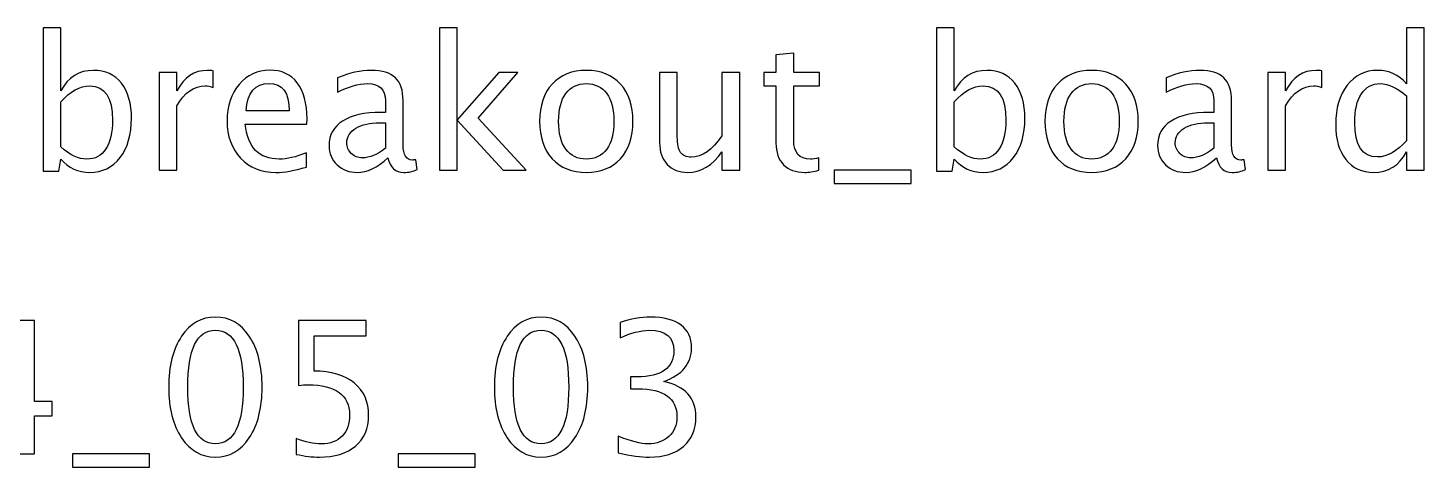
# Model space of a CAD drawing. Header units: centimetres. Extents: x -67 to 67, y -62 to 59.
# Drawn here: x 13.88 to 29.9, y 6.47 to 11.51 of the extents above; entities that cross this region are included whole.
import ezdxf

# ---------------------------------------------------------------- set-up
doc = ezdxf.new("R2010")
doc.units = ezdxf.units.CM
doc.header["$MEASUREMENT"] = 0
doc.layers.add('Layer 1', color=7, linetype='Continuous')

msp = doc.modelspace()

# ---------------------------------------------------------------- linework, layer by layer
at = {"layer": 'Layer 1'}
for points, knots in [([(14.0563, 9.8629), (14.0563, 9.8629), (14.0563, 11.50755), (14.0563, 11.50755), (14.0563, 11.50755), (14.0563, 11.50755), (14.2595, 11.50755), (14.2595, 11.50755), (14.2595, 11.50755), (14.2595, 11.50755), (14.2595, 10.78542), (14.2595, 10.78542), (14.2595, 10.78542), (14.34276, 10.9424), (14.46799, 11.02072), (14.63486, 11.02072), (14.63486, 11.02072), (14.76997, 11.02072), (14.87616, 10.97168), (14.95377, 10.87326), (14.95377, 10.87326), (15.03138, 10.77483), (15.07019, 10.64042), (15.07019, 10.47003), (15.07019, 10.47003), (15.07019, 10.28447), (15.02609, 10.13454), (14.93825, 10.02094), (14.93825, 10.02094), (14.8504, 9.907), (14.73469, 9.8502), (14.59147, 9.8502), (14.59147, 9.8502), (14.45847, 9.8502), (14.3477, 9.901), (14.2595, 10.00295), (14.2595, 10.00295), (14.2595, 10.00295), (14.23481, 9.8629), (14.23481, 9.8629), (14.23481, 9.8629), (14.23481, 9.8629), (14.0563, 9.8629), (14.0563, 9.8629)], [0, 0, 0, 0, 0.08333333, 0.08333333, 0.08333333, 0.08333333, 0.16666667, 0.16666667, 0.16666667, 0.16666667, 0.25, 0.25, 0.25, 0.25, 0.33333333, 0.33333333, 0.33333333, 0.33333333, 0.41666667, 0.41666667, 0.41666667, 0.41666667, 0.5, 0.5, 0.5, 0.5, 0.58333333, 0.58333333, 0.58333333, 0.58333333, 0.66666667, 0.66666667, 0.66666667, 0.66666667, 0.75, 0.75, 0.75, 0.75, 0.83333333, 0.83333333, 0.83333333, 0.83333333, 1, 1, 1, 1]), ([(18.60255, 9.8756), (18.60255, 9.8756), (18.60255, 11.50755), (18.60255, 11.50755), (18.60255, 11.50755), (18.60255, 11.50755), (18.80575, 11.50755), (18.80575, 11.50755), (18.80575, 11.50755), (18.80575, 11.50755), (18.80575, 10.4531), (18.80575, 10.4531), (18.80575, 10.4531), (18.80575, 10.4531), (19.282, 10.99744), (19.282, 10.99744), (19.282, 10.99744), (19.282, 10.99744), (19.50143, 10.99744), (19.50143, 10.99744), (19.50143, 10.99744), (19.50143, 10.99744), (19.04635, 10.47391), (19.04635, 10.47391), (19.04635, 10.47391), (19.04635, 10.47391), (19.59668, 9.8756), (19.59668, 9.8756), (19.59668, 9.8756), (19.59668, 9.8756), (19.33492, 9.8756), (19.33492, 9.8756), (19.33492, 9.8756), (19.33492, 9.8756), (18.80575, 10.45098), (18.80575, 10.45098), (18.80575, 10.45098), (18.80575, 10.45098), (18.80575, 9.8756), (18.80575, 9.8756), (18.80575, 9.8756), (18.80575, 9.8756), (18.60255, 9.8756), (18.60255, 9.8756)], [0, 0, 0, 0, 0.08333333, 0.08333333, 0.08333333, 0.08333333, 0.16666667, 0.16666667, 0.16666667, 0.16666667, 0.25, 0.25, 0.25, 0.25, 0.33333333, 0.33333333, 0.33333333, 0.33333333, 0.41666667, 0.41666667, 0.41666667, 0.41666667, 0.5, 0.5, 0.5, 0.5, 0.58333333, 0.58333333, 0.58333333, 0.58333333, 0.66666667, 0.66666667, 0.66666667, 0.66666667, 0.75, 0.75, 0.75, 0.75, 0.83333333, 0.83333333, 0.83333333, 0.83333333, 1, 1, 1, 1]), ([(24.3038, 9.8629), (24.3038, 9.8629), (24.3038, 11.50755), (24.3038, 11.50755), (24.3038, 11.50755), (24.3038, 11.50755), (24.507, 11.50755), (24.507, 11.50755), (24.507, 11.50755), (24.507, 11.50755), (24.507, 10.78542), (24.507, 10.78542), (24.507, 10.78542), (24.59026, 10.9424), (24.71549, 11.02072), (24.88236, 11.02072), (24.88236, 11.02072), (25.01747, 11.02072), (25.12366, 10.97168), (25.20127, 10.87326), (25.20127, 10.87326), (25.27888, 10.77483), (25.31769, 10.64042), (25.31769, 10.47003), (25.31769, 10.47003), (25.31769, 10.28447), (25.27359, 10.13454), (25.18575, 10.02094), (25.18575, 10.02094), (25.0979, 9.907), (24.98219, 9.8502), (24.83897, 9.8502), (24.83897, 9.8502), (24.70597, 9.8502), (24.5952, 9.901), (24.507, 10.00295), (24.507, 10.00295), (24.507, 10.00295), (24.48231, 9.8629), (24.48231, 9.8629), (24.48231, 9.8629), (24.48231, 9.8629), (24.3038, 9.8629), (24.3038, 9.8629)], [0, 0, 0, 0, 0.08333333, 0.08333333, 0.08333333, 0.08333333, 0.16666667, 0.16666667, 0.16666667, 0.16666667, 0.25, 0.25, 0.25, 0.25, 0.33333333, 0.33333333, 0.33333333, 0.33333333, 0.41666667, 0.41666667, 0.41666667, 0.41666667, 0.5, 0.5, 0.5, 0.5, 0.58333333, 0.58333333, 0.58333333, 0.58333333, 0.66666667, 0.66666667, 0.66666667, 0.66666667, 0.75, 0.75, 0.75, 0.75, 0.83333333, 0.83333333, 0.83333333, 0.83333333, 1, 1, 1, 1]), ([(29.69283, 9.8756), (29.69283, 9.8756), (29.69283, 10.08621), (29.69283, 10.08621), (29.69283, 10.08621), (29.60993, 9.92887), (29.48505, 9.8502), (29.31818, 9.8502), (29.31818, 9.8502), (29.18272, 9.8502), (29.07618, 9.89924), (28.99857, 9.99766), (28.99857, 9.99766), (28.92096, 10.09609), (28.88215, 10.2305), (28.88215, 10.40089), (28.88215, 10.40089), (28.88215, 10.58715), (28.92625, 10.73708), (29.01409, 10.85068), (29.01409, 10.85068), (29.10228, 10.96392), (29.218, 11.02072), (29.36158, 11.02072), (29.36158, 11.02072), (29.49457, 11.02072), (29.60535, 10.96992), (29.69283, 10.86797), (29.69283, 10.86797), (29.69283, 10.86797), (29.69283, 11.50755), (29.69283, 11.50755), (29.69283, 11.50755), (29.69283, 11.50755), (29.89604, 11.50755), (29.89604, 11.50755), (29.89604, 11.50755), (29.89604, 11.50755), (29.89604, 9.8756), (29.89604, 9.8756), (29.89604, 9.8756), (29.89604, 9.8756), (29.69283, 9.8756), (29.69283, 9.8756)], [0, 0, 0, 0, 0.08333333, 0.08333333, 0.08333333, 0.08333333, 0.16666667, 0.16666667, 0.16666667, 0.16666667, 0.25, 0.25, 0.25, 0.25, 0.33333333, 0.33333333, 0.33333333, 0.33333333, 0.41666667, 0.41666667, 0.41666667, 0.41666667, 0.5, 0.5, 0.5, 0.5, 0.58333333, 0.58333333, 0.58333333, 0.58333333, 0.66666667, 0.66666667, 0.66666667, 0.66666667, 0.75, 0.75, 0.75, 0.75, 0.83333333, 0.83333333, 0.83333333, 0.83333333, 1, 1, 1, 1]), ([(22.95548, 9.87595), (22.89269, 9.85867), (22.83801, 9.8502), (22.79179, 9.8502), (22.79179, 9.8502), (22.68808, 9.8502), (22.60729, 9.87983), (22.54943, 9.9391), (22.54943, 9.9391), (22.49122, 9.99837), (22.4623, 10.08056), (22.4623, 10.18604), (22.4623, 10.18604), (22.4623, 10.18604), (22.4623, 10.84503), (22.4623, 10.84503), (22.4623, 10.84503), (22.4623, 10.84503), (22.32189, 10.84503), (22.32189, 10.84503), (22.32189, 10.84503), (22.32189, 10.84503), (22.32189, 10.99744), (22.32189, 10.99744), (22.32189, 10.99744), (22.32189, 10.99744), (22.4623, 10.99744), (22.4623, 10.99744), (22.4623, 10.99744), (22.4623, 10.99744), (22.4623, 11.20028), (22.4623, 11.20028), (22.4623, 11.20028), (22.4623, 11.20028), (22.6655, 11.21969), (22.6655, 11.21969), (22.6655, 11.21969), (22.6655, 11.21969), (22.6655, 10.99744), (22.6655, 10.99744), (22.6655, 10.99744), (22.6655, 10.99744), (22.95971, 10.99744), (22.95971, 10.99744), (22.95971, 10.99744), (22.95971, 10.99744), (22.95971, 10.84503), (22.95971, 10.84503), (22.95971, 10.84503), (22.95971, 10.84503), (22.6655, 10.84503), (22.6655, 10.84503), (22.6655, 10.84503), (22.6655, 10.84503), (22.6655, 10.22273), (22.6655, 10.22273), (22.6655, 10.22273), (22.6655, 10.07598), (22.72935, 10.0026), (22.8567, 10.0026), (22.8567, 10.0026), (22.88387, 10.0026), (22.91668, 10.00719), (22.95548, 10.01601), (22.95548, 10.01601), (22.95548, 10.01601), (22.95548, 9.87595), (22.95548, 9.87595)], [0, 0, 0, 0, 0.05555556, 0.05555556, 0.05555556, 0.05555556, 0.11111111, 0.11111111, 0.11111111, 0.11111111, 0.16666667, 0.16666667, 0.16666667, 0.16666667, 0.22222222, 0.22222222, 0.22222222, 0.22222222, 0.27777778, 0.27777778, 0.27777778, 0.27777778, 0.33333333, 0.33333333, 0.33333333, 0.33333333, 0.38888889, 0.38888889, 0.38888889, 0.38888889, 0.44444444, 0.44444444, 0.44444444, 0.44444444, 0.5, 0.5, 0.5, 0.5, 0.55555556, 0.55555556, 0.55555556, 0.55555556, 0.61111111, 0.61111111, 0.61111111, 0.61111111, 0.66666667, 0.66666667, 0.66666667, 0.66666667, 0.72222222, 0.72222222, 0.72222222, 0.72222222, 0.77777778, 0.77777778, 0.77777778, 0.77777778, 0.83333333, 0.83333333, 0.83333333, 0.83333333, 0.88888889, 0.88888889, 0.88888889, 0.88888889, 1, 1, 1, 1]), ([(15.38839, 9.8756), (15.38839, 9.8756), (15.38839, 10.99744), (15.38839, 10.99744), (15.38839, 10.99744), (15.38839, 10.99744), (15.59159, 10.99744), (15.59159, 10.99744), (15.59159, 10.99744), (15.59159, 10.99744), (15.59159, 10.78542), (15.59159, 10.78542), (15.59159, 10.78542), (15.67238, 10.9424), (15.7895, 11.02072), (15.94331, 11.02072), (15.94331, 11.02072), (15.96412, 11.02072), (15.986, 11.01895), (16.00857, 11.01543), (16.00857, 11.01543), (16.00857, 11.01543), (16.00857, 10.82528), (16.00857, 10.82528), (16.00857, 10.82528), (15.9733, 10.83692), (15.94225, 10.84292), (15.91544, 10.84292), (15.91544, 10.84292), (15.78632, 10.84292), (15.67837, 10.76672), (15.59159, 10.61397), (15.59159, 10.61397), (15.59159, 10.61397), (15.59159, 9.8756), (15.59159, 9.8756), (15.59159, 9.8756), (15.59159, 9.8756), (15.38839, 9.8756), (15.38839, 9.8756)], [0, 0, 0, 0, 0.09090909, 0.09090909, 0.09090909, 0.09090909, 0.18181818, 0.18181818, 0.18181818, 0.18181818, 0.27272727, 0.27272727, 0.27272727, 0.27272727, 0.36363636, 0.36363636, 0.36363636, 0.36363636, 0.45454545, 0.45454545, 0.45454545, 0.45454545, 0.54545455, 0.54545455, 0.54545455, 0.54545455, 0.63636364, 0.63636364, 0.63636364, 0.63636364, 0.72727273, 0.72727273, 0.72727273, 0.72727273, 0.81818182, 0.81818182, 0.81818182, 0.81818182, 1, 1, 1, 1]), ([(17.07784, 9.91158), (16.94132, 9.87066), (16.82455, 9.8502), (16.72718, 9.8502), (16.72718, 9.8502), (16.56102, 9.8502), (16.42591, 9.90523), (16.32184, 10.01495), (16.32184, 10.01495), (16.21777, 10.12466), (16.16556, 10.26683), (16.16556, 10.44181), (16.16556, 10.44181), (16.16556, 10.6115), (16.21142, 10.75084), (16.3035, 10.85985), (16.3035, 10.85985), (16.39557, 10.96851), (16.5134, 11.02284), (16.65698, 11.02284), (16.65698, 11.02284), (16.7928, 11.02284), (16.89793, 10.9745), (16.97201, 10.87784), (16.97201, 10.87784), (17.04609, 10.78118), (17.08314, 10.6443), (17.08314, 10.46686), (17.08314, 10.46686), (17.08314, 10.46686), (17.08208, 10.40477), (17.08208, 10.40477), (17.08208, 10.40477), (17.08208, 10.40477), (16.37299, 10.40477), (16.37299, 10.40477), (16.37299, 10.40477), (16.40263, 10.13666), (16.53351, 10.0026), (16.76528, 10.0026), (16.76528, 10.0026), (16.8503, 10.0026), (16.95437, 10.02659), (17.07784, 10.07457), (17.07784, 10.07457), (17.07784, 10.07457), (17.07784, 9.91158), (17.07784, 9.91158)], [0, 0, 0, 0, 0.07692308, 0.07692308, 0.07692308, 0.07692308, 0.15384615, 0.15384615, 0.15384615, 0.15384615, 0.23076923, 0.23076923, 0.23076923, 0.23076923, 0.30769231, 0.30769231, 0.30769231, 0.30769231, 0.38461538, 0.38461538, 0.38461538, 0.38461538, 0.46153846, 0.46153846, 0.46153846, 0.46153846, 0.53846154, 0.53846154, 0.53846154, 0.53846154, 0.61538462, 0.61538462, 0.61538462, 0.61538462, 0.69230769, 0.69230769, 0.69230769, 0.69230769, 0.76923077, 0.76923077, 0.76923077, 0.76923077, 0.84615385, 0.84615385, 0.84615385, 0.84615385, 1, 1, 1, 1]), ([(18.012, 10.01848), (17.88994, 9.90629), (17.77247, 9.8502), (17.65958, 9.8502), (17.65958, 9.8502), (17.5668, 9.8502), (17.48954, 9.87913), (17.42851, 9.93734), (17.42851, 9.93734), (17.36713, 9.99554), (17.33643, 10.06892), (17.33643, 10.15747), (17.33643, 10.15747), (17.33643, 10.27988), (17.38794, 10.37408), (17.49095, 10.43969), (17.49095, 10.43969), (17.59396, 10.50531), (17.74178, 10.53812), (17.93439, 10.53812), (17.93439, 10.53812), (17.93439, 10.53812), (17.98202, 10.53812), (17.98202, 10.53812), (17.98202, 10.53812), (17.98202, 10.53812), (17.98202, 10.67323), (17.98202, 10.67323), (17.98202, 10.67323), (17.98202, 10.80341), (17.91428, 10.86832), (17.77846, 10.86832), (17.77846, 10.86832), (17.67334, 10.86832), (17.55833, 10.83516), (17.4338, 10.76883), (17.4338, 10.76883), (17.4338, 10.76883), (17.4338, 10.93605), (17.4338, 10.93605), (17.4338, 10.93605), (17.57068, 10.9925), (17.6998, 11.02072), (17.8208, 11.02072), (17.8208, 11.02072), (17.94533, 11.02072), (18.0374, 10.9925), (18.09632, 10.9357), (18.09632, 10.9357), (18.15558, 10.8789), (18.18522, 10.79141), (18.18522, 10.67323), (18.18522, 10.67323), (18.18522, 10.67323), (18.18522, 10.16629), (18.18522, 10.16629), (18.18522, 10.16629), (18.18522, 10.05023), (18.22085, 9.99202), (18.29246, 9.99202), (18.29246, 9.99202), (18.30128, 9.99202), (18.31434, 9.99343), (18.33162, 9.99625), (18.33162, 9.99625), (18.33162, 9.99625), (18.34609, 9.88336), (18.34609, 9.88336), (18.34609, 9.88336), (18.29987, 9.86114), (18.24907, 9.8502), (18.19333, 9.8502), (18.19333, 9.8502), (18.09843, 9.8502), (18.03811, 9.90629), (18.012, 10.01848)], [0, 0, 0, 0, 0.05, 0.05, 0.05, 0.05, 0.1, 0.1, 0.1, 0.1, 0.15, 0.15, 0.15, 0.15, 0.2, 0.2, 0.2, 0.2, 0.25, 0.25, 0.25, 0.25, 0.3, 0.3, 0.3, 0.3, 0.35, 0.35, 0.35, 0.35, 0.4, 0.4, 0.4, 0.4, 0.45, 0.45, 0.45, 0.45, 0.5, 0.5, 0.5, 0.5, 0.55, 0.55, 0.55, 0.55, 0.6, 0.6, 0.6, 0.6, 0.65, 0.65, 0.65, 0.65, 0.7, 0.7, 0.7, 0.7, 0.75, 0.75, 0.75, 0.75, 0.8, 0.8, 0.8, 0.8, 0.85, 0.85, 0.85, 0.85, 0.9, 0.9, 0.9, 0.9, 1, 1, 1, 1]), ([(20.28636, 9.8502), (20.12161, 9.8502), (19.99108, 9.90276), (19.89513, 10.00789), (19.89513, 10.00789), (19.79882, 10.11302), (19.75084, 10.2559), (19.75084, 10.43616), (19.75084, 10.43616), (19.75084, 10.61608), (19.79882, 10.7586), (19.89513, 10.86338), (19.89513, 10.86338), (19.99108, 10.96815), (20.12161, 11.02072), (20.28636, 11.02072), (20.28636, 11.02072), (20.45111, 11.02072), (20.58163, 10.96815), (20.67759, 10.86338), (20.67759, 10.86338), (20.7739, 10.7586), (20.82188, 10.61608), (20.82188, 10.43616), (20.82188, 10.43616), (20.82188, 10.2559), (20.7739, 10.11302), (20.67759, 10.00789), (20.67759, 10.00789), (20.58163, 9.90276), (20.45111, 9.8502), (20.28636, 9.8502)], [0, 0, 0, 0, 0.11111111, 0.11111111, 0.11111111, 0.11111111, 0.22222222, 0.22222222, 0.22222222, 0.22222222, 0.33333333, 0.33333333, 0.33333333, 0.33333333, 0.44444444, 0.44444444, 0.44444444, 0.44444444, 0.55555556, 0.55555556, 0.55555556, 0.55555556, 0.66666667, 0.66666667, 0.66666667, 0.66666667, 0.77777778, 0.77777778, 0.77777778, 0.77777778, 1, 1, 1, 1]), ([(21.84281, 9.8756), (21.84281, 9.8756), (21.84281, 10.08656), (21.84281, 10.08656), (21.84281, 10.08656), (21.73451, 9.92887), (21.60293, 9.8502), (21.44841, 9.8502), (21.44841, 9.8502), (21.35034, 9.8502), (21.27237, 9.88089), (21.21452, 9.94263), (21.21452, 9.94263), (21.15631, 10.00436), (21.12738, 10.08727), (21.12738, 10.19204), (21.12738, 10.19204), (21.12738, 10.19204), (21.12738, 10.99744), (21.12738, 10.99744), (21.12738, 10.99744), (21.12738, 10.99744), (21.33058, 10.99744), (21.33058, 10.99744), (21.33058, 10.99744), (21.33058, 10.99744), (21.33058, 10.25836), (21.33058, 10.25836), (21.33058, 10.25836), (21.33058, 10.17405), (21.34293, 10.11443), (21.36727, 10.07915), (21.36727, 10.07915), (21.39196, 10.04352), (21.43289, 10.02588), (21.49039, 10.02588), (21.49039, 10.02588), (21.61457, 10.02588), (21.7324, 10.10738), (21.84281, 10.27071), (21.84281, 10.27071), (21.84281, 10.27071), (21.84281, 10.99744), (21.84281, 10.99744), (21.84281, 10.99744), (21.84281, 10.99744), (22.04602, 10.99744), (22.04602, 10.99744), (22.04602, 10.99744), (22.04602, 10.99744), (22.04602, 9.8756), (22.04602, 9.8756), (22.04602, 9.8756), (22.04602, 9.8756), (21.84281, 9.8756), (21.84281, 9.8756)], [0, 0, 0, 0, 0.06666667, 0.06666667, 0.06666667, 0.06666667, 0.13333333, 0.13333333, 0.13333333, 0.13333333, 0.2, 0.2, 0.2, 0.2, 0.26666667, 0.26666667, 0.26666667, 0.26666667, 0.33333333, 0.33333333, 0.33333333, 0.33333333, 0.4, 0.4, 0.4, 0.4, 0.46666667, 0.46666667, 0.46666667, 0.46666667, 0.53333333, 0.53333333, 0.53333333, 0.53333333, 0.6, 0.6, 0.6, 0.6, 0.66666667, 0.66666667, 0.66666667, 0.66666667, 0.73333333, 0.73333333, 0.73333333, 0.73333333, 0.8, 0.8, 0.8, 0.8, 0.86666667, 0.86666667, 0.86666667, 0.86666667, 1, 1, 1, 1]), ([(26.08251, 9.8502), (25.91776, 9.8502), (25.78723, 9.90276), (25.69128, 10.00789), (25.69128, 10.00789), (25.59497, 10.11302), (25.54699, 10.2559), (25.54699, 10.43616), (25.54699, 10.43616), (25.54699, 10.61608), (25.59497, 10.7586), (25.69128, 10.86338), (25.69128, 10.86338), (25.78723, 10.96815), (25.91776, 11.02072), (26.08251, 11.02072), (26.08251, 11.02072), (26.24726, 11.02072), (26.37778, 10.96815), (26.47374, 10.86338), (26.47374, 10.86338), (26.57005, 10.7586), (26.61803, 10.61608), (26.61803, 10.43616), (26.61803, 10.43616), (26.61803, 10.2559), (26.57005, 10.11302), (26.47374, 10.00789), (26.47374, 10.00789), (26.37778, 9.90276), (26.24726, 9.8502), (26.08251, 9.8502)], [0, 0, 0, 0, 0.11111111, 0.11111111, 0.11111111, 0.11111111, 0.22222222, 0.22222222, 0.22222222, 0.22222222, 0.33333333, 0.33333333, 0.33333333, 0.33333333, 0.44444444, 0.44444444, 0.44444444, 0.44444444, 0.55555556, 0.55555556, 0.55555556, 0.55555556, 0.66666667, 0.66666667, 0.66666667, 0.66666667, 0.77777778, 0.77777778, 0.77777778, 0.77777778, 1, 1, 1, 1]), ([(27.51443, 10.01848), (27.39237, 9.90629), (27.2749, 9.8502), (27.16201, 9.8502), (27.16201, 9.8502), (27.06923, 9.8502), (26.99197, 9.87913), (26.93094, 9.93734), (26.93094, 9.93734), (26.86956, 9.99554), (26.83886, 10.06892), (26.83886, 10.15747), (26.83886, 10.15747), (26.83886, 10.27988), (26.89037, 10.37408), (26.99338, 10.43969), (26.99338, 10.43969), (27.09639, 10.50531), (27.24421, 10.53812), (27.43682, 10.53812), (27.43682, 10.53812), (27.43682, 10.53812), (27.48445, 10.53812), (27.48445, 10.53812), (27.48445, 10.53812), (27.48445, 10.53812), (27.48445, 10.67323), (27.48445, 10.67323), (27.48445, 10.67323), (27.48445, 10.80341), (27.41671, 10.86832), (27.28089, 10.86832), (27.28089, 10.86832), (27.17577, 10.86832), (27.06076, 10.83516), (26.93623, 10.76883), (26.93623, 10.76883), (26.93623, 10.76883), (26.93623, 10.93605), (26.93623, 10.93605), (26.93623, 10.93605), (27.07311, 10.9925), (27.20223, 11.02072), (27.32323, 11.02072), (27.32323, 11.02072), (27.44776, 11.02072), (27.53983, 10.9925), (27.59875, 10.9357), (27.59875, 10.9357), (27.65801, 10.8789), (27.68765, 10.79141), (27.68765, 10.67323), (27.68765, 10.67323), (27.68765, 10.67323), (27.68765, 10.16629), (27.68765, 10.16629), (27.68765, 10.16629), (27.68765, 10.05023), (27.72328, 9.99202), (27.79489, 9.99202), (27.79489, 9.99202), (27.80371, 9.99202), (27.81677, 9.99343), (27.83405, 9.99625), (27.83405, 9.99625), (27.83405, 9.99625), (27.84852, 9.88336), (27.84852, 9.88336), (27.84852, 9.88336), (27.8023, 9.86114), (27.7515, 9.8502), (27.69576, 9.8502), (27.69576, 9.8502), (27.60086, 9.8502), (27.54054, 9.90629), (27.51443, 10.01848)], [0, 0, 0, 0, 0.05, 0.05, 0.05, 0.05, 0.1, 0.1, 0.1, 0.1, 0.15, 0.15, 0.15, 0.15, 0.2, 0.2, 0.2, 0.2, 0.25, 0.25, 0.25, 0.25, 0.3, 0.3, 0.3, 0.3, 0.35, 0.35, 0.35, 0.35, 0.4, 0.4, 0.4, 0.4, 0.45, 0.45, 0.45, 0.45, 0.5, 0.5, 0.5, 0.5, 0.55, 0.55, 0.55, 0.55, 0.6, 0.6, 0.6, 0.6, 0.65, 0.65, 0.65, 0.65, 0.7, 0.7, 0.7, 0.7, 0.75, 0.75, 0.75, 0.75, 0.8, 0.8, 0.8, 0.8, 0.85, 0.85, 0.85, 0.85, 0.9, 0.9, 0.9, 0.9, 1, 1, 1, 1]), ([(28.10498, 9.8756), (28.10498, 9.8756), (28.10498, 10.99744), (28.10498, 10.99744), (28.10498, 10.99744), (28.10498, 10.99744), (28.30818, 10.99744), (28.30818, 10.99744), (28.30818, 10.99744), (28.30818, 10.99744), (28.30818, 10.78542), (28.30818, 10.78542), (28.30818, 10.78542), (28.38897, 10.9424), (28.50609, 11.02072), (28.6599, 11.02072), (28.6599, 11.02072), (28.68071, 11.02072), (28.70259, 11.01895), (28.72516, 11.01543), (28.72516, 11.01543), (28.72516, 11.01543), (28.72516, 10.82528), (28.72516, 10.82528), (28.72516, 10.82528), (28.68989, 10.83692), (28.65884, 10.84292), (28.63203, 10.84292), (28.63203, 10.84292), (28.50291, 10.84292), (28.39496, 10.76672), (28.30818, 10.61397), (28.30818, 10.61397), (28.30818, 10.61397), (28.30818, 9.8756), (28.30818, 9.8756), (28.30818, 9.8756), (28.30818, 9.8756), (28.10498, 9.8756), (28.10498, 9.8756)], [0, 0, 0, 0, 0.09090909, 0.09090909, 0.09090909, 0.09090909, 0.18181818, 0.18181818, 0.18181818, 0.18181818, 0.27272727, 0.27272727, 0.27272727, 0.27272727, 0.36363636, 0.36363636, 0.36363636, 0.36363636, 0.45454545, 0.45454545, 0.45454545, 0.45454545, 0.54545455, 0.54545455, 0.54545455, 0.54545455, 0.63636364, 0.63636364, 0.63636364, 0.63636364, 0.72727273, 0.72727273, 0.72727273, 0.72727273, 0.81818182, 0.81818182, 0.81818182, 0.81818182, 1, 1, 1, 1]), ([(14.2595, 10.14301), (14.36428, 10.04952), (14.46411, 10.0026), (14.55901, 10.0026), (14.55901, 10.0026), (14.6525, 10.0026), (14.72482, 10.04176), (14.77562, 10.11972), (14.77562, 10.11972), (14.82677, 10.19769), (14.85217, 10.3074), (14.85217, 10.44922), (14.85217, 10.44922), (14.85217, 10.71168), (14.76538, 10.84292), (14.59182, 10.84292), (14.59182, 10.84292), (14.47822, 10.84292), (14.36745, 10.78153), (14.2595, 10.65842), (14.2595, 10.65842), (14.2595, 10.65842), (14.2595, 10.14301), (14.2595, 10.14301)], [0, 0, 0, 0, 0.14285714, 0.14285714, 0.14285714, 0.14285714, 0.28571429, 0.28571429, 0.28571429, 0.28571429, 0.42857143, 0.42857143, 0.42857143, 0.42857143, 0.57142857, 0.57142857, 0.57142857, 0.57142857, 0.71428571, 0.71428571, 0.71428571, 0.71428571, 1, 1, 1, 1]), ([(16.38358, 10.55717), (16.38358, 10.55717), (16.87888, 10.55717), (16.87888, 10.55717), (16.87888, 10.55717), (16.87888, 10.76601), (16.80091, 10.87043), (16.64534, 10.87043), (16.64534, 10.87043), (16.48871, 10.87043), (16.40157, 10.76601), (16.38358, 10.55717)], [0, 0, 0, 0, 0.25, 0.25, 0.25, 0.25, 0.5, 0.5, 0.5, 0.5, 1, 1, 1, 1]), ([(20.286, 10.0026), (20.38655, 10.0026), (20.46486, 10.04035), (20.5206, 10.11619), (20.5206, 10.11619), (20.57599, 10.19169), (20.60386, 10.29858), (20.60386, 10.43616), (20.60386, 10.43616), (20.60386, 10.5734), (20.57599, 10.67993), (20.5206, 10.75543), (20.5206, 10.75543), (20.46486, 10.83057), (20.38655, 10.86832), (20.286, 10.86832), (20.286, 10.86832), (20.18511, 10.86832), (20.10679, 10.83057), (20.05176, 10.75543), (20.05176, 10.75543), (19.99637, 10.67993), (19.96886, 10.5734), (19.96886, 10.43616), (19.96886, 10.43616), (19.96886, 10.29858), (19.99637, 10.19169), (20.05176, 10.11619), (20.05176, 10.11619), (20.10679, 10.04035), (20.18511, 10.0026), (20.286, 10.0026)], [0, 0, 0, 0, 0.11111111, 0.11111111, 0.11111111, 0.11111111, 0.22222222, 0.22222222, 0.22222222, 0.22222222, 0.33333333, 0.33333333, 0.33333333, 0.33333333, 0.44444444, 0.44444444, 0.44444444, 0.44444444, 0.55555556, 0.55555556, 0.55555556, 0.55555556, 0.66666667, 0.66666667, 0.66666667, 0.66666667, 0.77777778, 0.77777778, 0.77777778, 0.77777778, 1, 1, 1, 1]), ([(24.507, 10.14301), (24.61178, 10.04952), (24.71161, 10.0026), (24.80651, 10.0026), (24.80651, 10.0026), (24.9, 10.0026), (24.97232, 10.04176), (25.02312, 10.11972), (25.02312, 10.11972), (25.07427, 10.19769), (25.09967, 10.3074), (25.09967, 10.44922), (25.09967, 10.44922), (25.09967, 10.71168), (25.01288, 10.84292), (24.83932, 10.84292), (24.83932, 10.84292), (24.72572, 10.84292), (24.61495, 10.78153), (24.507, 10.65842), (24.507, 10.65842), (24.507, 10.65842), (24.507, 10.14301), (24.507, 10.14301)], [0, 0, 0, 0, 0.14285714, 0.14285714, 0.14285714, 0.14285714, 0.28571429, 0.28571429, 0.28571429, 0.28571429, 0.42857143, 0.42857143, 0.42857143, 0.42857143, 0.57142857, 0.57142857, 0.57142857, 0.57142857, 0.71428571, 0.71428571, 0.71428571, 0.71428571, 1, 1, 1, 1]), ([(26.08215, 10.0026), (26.1827, 10.0026), (26.26101, 10.04035), (26.31675, 10.11619), (26.31675, 10.11619), (26.37214, 10.19169), (26.40001, 10.29858), (26.40001, 10.43616), (26.40001, 10.43616), (26.40001, 10.5734), (26.37214, 10.67993), (26.31675, 10.75543), (26.31675, 10.75543), (26.26101, 10.83057), (26.1827, 10.86832), (26.08215, 10.86832), (26.08215, 10.86832), (25.98126, 10.86832), (25.90294, 10.83057), (25.84791, 10.75543), (25.84791, 10.75543), (25.79252, 10.67993), (25.76501, 10.5734), (25.76501, 10.43616), (25.76501, 10.43616), (25.76501, 10.29858), (25.79252, 10.19169), (25.84791, 10.11619), (25.84791, 10.11619), (25.90294, 10.04035), (25.98126, 10.0026), (26.08215, 10.0026)], [0, 0, 0, 0, 0.11111111, 0.11111111, 0.11111111, 0.11111111, 0.22222222, 0.22222222, 0.22222222, 0.22222222, 0.33333333, 0.33333333, 0.33333333, 0.33333333, 0.44444444, 0.44444444, 0.44444444, 0.44444444, 0.55555556, 0.55555556, 0.55555556, 0.55555556, 0.66666667, 0.66666667, 0.66666667, 0.66666667, 0.77777778, 0.77777778, 0.77777778, 0.77777778, 1, 1, 1, 1]), ([(29.69283, 10.72897), (29.58735, 10.82175), (29.48752, 10.86832), (29.39297, 10.86832), (29.39297, 10.86832), (29.29984, 10.86832), (29.22787, 10.82951), (29.17672, 10.75155), (29.17672, 10.75155), (29.12557, 10.67394), (29.10017, 10.56387), (29.10017, 10.42135), (29.10017, 10.42135), (29.10017, 10.15923), (29.18695, 10.028), (29.36087, 10.028), (29.36087, 10.028), (29.47376, 10.028), (29.58453, 10.08974), (29.69283, 10.21286), (29.69283, 10.21286), (29.69283, 10.21286), (29.69283, 10.72897), (29.69283, 10.72897)], [0, 0, 0, 0, 0.14285714, 0.14285714, 0.14285714, 0.14285714, 0.28571429, 0.28571429, 0.28571429, 0.28571429, 0.42857143, 0.42857143, 0.42857143, 0.42857143, 0.57142857, 0.57142857, 0.57142857, 0.57142857, 0.71428571, 0.71428571, 0.71428571, 0.71428571, 1, 1, 1, 1]), ([(17.98202, 10.12925), (17.98202, 10.12925), (17.98202, 10.41747), (17.98202, 10.41747), (17.98202, 10.41747), (17.98202, 10.41747), (17.91675, 10.41958), (17.91675, 10.41958), (17.91675, 10.41958), (17.80386, 10.41958), (17.71285, 10.39877), (17.64335, 10.35714), (17.64335, 10.35714), (17.57421, 10.31516), (17.53963, 10.25978), (17.53963, 10.19063), (17.53963, 10.19063), (17.53963, 10.1423), (17.55692, 10.10138), (17.59114, 10.06786), (17.59114, 10.06786), (17.62571, 10.03435), (17.66769, 10.01742), (17.71743, 10.01742), (17.71743, 10.01742), (17.8021, 10.01742), (17.8903, 10.05481), (17.98202, 10.12925)], [0, 0, 0, 0, 0.125, 0.125, 0.125, 0.125, 0.25, 0.25, 0.25, 0.25, 0.375, 0.375, 0.375, 0.375, 0.5, 0.5, 0.5, 0.5, 0.625, 0.625, 0.625, 0.625, 0.75, 0.75, 0.75, 0.75, 1, 1, 1, 1]), ([(27.48445, 10.12925), (27.48445, 10.12925), (27.48445, 10.41747), (27.48445, 10.41747), (27.48445, 10.41747), (27.48445, 10.41747), (27.41918, 10.41958), (27.41918, 10.41958), (27.41918, 10.41958), (27.30629, 10.41958), (27.21528, 10.39877), (27.14578, 10.35714), (27.14578, 10.35714), (27.07664, 10.31516), (27.04206, 10.25978), (27.04206, 10.19063), (27.04206, 10.19063), (27.04206, 10.1423), (27.05935, 10.10138), (27.09357, 10.06786), (27.09357, 10.06786), (27.12814, 10.03435), (27.17012, 10.01742), (27.21986, 10.01742), (27.21986, 10.01742), (27.30453, 10.01742), (27.39273, 10.05481), (27.48445, 10.12925)], [0, 0, 0, 0, 0.125, 0.125, 0.125, 0.125, 0.25, 0.25, 0.25, 0.25, 0.375, 0.375, 0.375, 0.375, 0.5, 0.5, 0.5, 0.5, 0.625, 0.625, 0.625, 0.625, 0.75, 0.75, 0.75, 0.75, 1, 1, 1, 1]), ([(23.13116, 9.7232), (23.13116, 9.7232), (23.13116, 9.8756), (23.13116, 9.8756), (23.13116, 9.8756), (23.13116, 9.8756), (24.01169, 9.8756), (24.01169, 9.8756), (24.01169, 9.8756), (24.01169, 9.8756), (24.01169, 9.7232), (24.01169, 9.7232), (24.01169, 9.7232), (24.01169, 9.7232), (23.13116, 9.7232), (23.13116, 9.7232)], [0, 0, 0, 0, 0.2, 0.2, 0.2, 0.2, 0.4, 0.4, 0.4, 0.4, 0.6, 0.6, 0.6, 0.6, 1, 1, 1, 1]), ([(16.03273, 6.58489), (15.87221, 6.58489), (15.74274, 6.65862), (15.64467, 6.80573), (15.64467, 6.80573), (15.54625, 6.95284), (15.49721, 7.14687), (15.49721, 7.38817), (15.49721, 7.38817), (15.49721, 7.62947), (15.54625, 7.82349), (15.64467, 7.9706), (15.64467, 7.9706), (15.74274, 8.11771), (15.87221, 8.19144), (16.03273, 8.19144), (16.03273, 8.19144), (16.19395, 8.19144), (16.32342, 8.11806), (16.42149, 7.97131), (16.42149, 7.97131), (16.51921, 7.82455), (16.56825, 7.63017), (16.56825, 7.38817), (16.56825, 7.38817), (16.56825, 7.14687), (16.51921, 6.95284), (16.42149, 6.80573), (16.42149, 6.80573), (16.32342, 6.65862), (16.19395, 6.58489), (16.03273, 6.58489)], [0, 0, 0, 0, 0.11111111, 0.11111111, 0.11111111, 0.11111111, 0.22222222, 0.22222222, 0.22222222, 0.22222222, 0.33333333, 0.33333333, 0.33333333, 0.33333333, 0.44444444, 0.44444444, 0.44444444, 0.44444444, 0.55555556, 0.55555556, 0.55555556, 0.55555556, 0.66666667, 0.66666667, 0.66666667, 0.66666667, 0.77777778, 0.77777778, 0.77777778, 0.77777778, 1, 1, 1, 1]), ([(19.76795, 6.58489), (19.60743, 6.58489), (19.47796, 6.65862), (19.37989, 6.80573), (19.37989, 6.80573), (19.28147, 6.95284), (19.23243, 7.14687), (19.23243, 7.38817), (19.23243, 7.38817), (19.23243, 7.62947), (19.28147, 7.82349), (19.37989, 7.9706), (19.37989, 7.9706), (19.47796, 8.11771), (19.60743, 8.19144), (19.76795, 8.19144), (19.76795, 8.19144), (19.92917, 8.19144), (20.05864, 8.11806), (20.15671, 7.97131), (20.15671, 7.97131), (20.25443, 7.82455), (20.30347, 7.63017), (20.30347, 7.38817), (20.30347, 7.38817), (20.30347, 7.14687), (20.25443, 6.95284), (20.15671, 6.80573), (20.15671, 6.80573), (20.05864, 6.65862), (19.92917, 6.58489), (19.76795, 6.58489)], [0, 0, 0, 0, 0.11111111, 0.11111111, 0.11111111, 0.11111111, 0.22222222, 0.22222222, 0.22222222, 0.22222222, 0.33333333, 0.33333333, 0.33333333, 0.33333333, 0.44444444, 0.44444444, 0.44444444, 0.44444444, 0.55555556, 0.55555556, 0.55555556, 0.55555556, 0.66666667, 0.66666667, 0.66666667, 0.66666667, 0.77777778, 0.77777778, 0.77777778, 0.77777778, 1, 1, 1, 1]), ([(20.65342, 6.63357), (20.65342, 6.63357), (20.65342, 6.82407), (20.65342, 6.82407), (20.65342, 6.82407), (20.79877, 6.76622), (20.91271, 6.73729), (20.99632, 6.73729), (20.99632, 6.73729), (21.09475, 6.73729), (21.17412, 6.76551), (21.23515, 6.82231), (21.23515, 6.82231), (21.29618, 6.87911), (21.32652, 6.95319), (21.32652, 7.04421), (21.32652, 7.04421), (21.32652, 7.26011), (21.17624, 7.36806), (20.87567, 7.36806), (20.87567, 7.36806), (20.87567, 7.36806), (20.79524, 7.36806), (20.79524, 7.36806), (20.79524, 7.36806), (20.79524, 7.36806), (20.79524, 7.50458), (20.79524, 7.50458), (20.79524, 7.50458), (20.79524, 7.50458), (20.8665, 7.50564), (20.8665, 7.50564), (20.8665, 7.50564), (21.14907, 7.50564), (21.29054, 7.60512), (21.29054, 7.80444), (21.29054, 7.80444), (21.29054, 7.96073), (21.1967, 8.03904), (21.00937, 8.03904), (21.00937, 8.03904), (20.90883, 8.03904), (20.79735, 8.01011), (20.67459, 7.95226), (20.67459, 7.95226), (20.67459, 7.95226), (20.67459, 8.13006), (20.67459, 8.13006), (20.67459, 8.13006), (20.79488, 8.17098), (20.91095, 8.19144), (21.02243, 8.19144), (21.02243, 8.19144), (21.17412, 8.19144), (21.29089, 8.1611), (21.37203, 8.10043), (21.37203, 8.10043), (21.45317, 8.0401), (21.49374, 7.95226), (21.49374, 7.83725), (21.49374, 7.83725), (21.49374, 7.65769), (21.38755, 7.52963), (21.17483, 7.45343), (21.17483, 7.45343), (21.42142, 7.39593), (21.54454, 7.26081), (21.54454, 7.04738), (21.54454, 7.04738), (21.54454, 6.90345), (21.49691, 6.79021), (21.40202, 6.70801), (21.40202, 6.70801), (21.30712, 6.62581), (21.17659, 6.58489), (21.01078, 6.58489), (21.01078, 6.58489), (20.91624, 6.58489), (20.79735, 6.60112), (20.65342, 6.63357)], [0, 0, 0, 0, 0.04761905, 0.04761905, 0.04761905, 0.04761905, 0.0952381, 0.0952381, 0.0952381, 0.0952381, 0.14285714, 0.14285714, 0.14285714, 0.14285714, 0.19047619, 0.19047619, 0.19047619, 0.19047619, 0.23809524, 0.23809524, 0.23809524, 0.23809524, 0.28571429, 0.28571429, 0.28571429, 0.28571429, 0.33333333, 0.33333333, 0.33333333, 0.33333333, 0.38095238, 0.38095238, 0.38095238, 0.38095238, 0.42857143, 0.42857143, 0.42857143, 0.42857143, 0.47619048, 0.47619048, 0.47619048, 0.47619048, 0.52380952, 0.52380952, 0.52380952, 0.52380952, 0.57142857, 0.57142857, 0.57142857, 0.57142857, 0.61904762, 0.61904762, 0.61904762, 0.61904762, 0.66666667, 0.66666667, 0.66666667, 0.66666667, 0.71428571, 0.71428571, 0.71428571, 0.71428571, 0.76190476, 0.76190476, 0.76190476, 0.76190476, 0.80952381, 0.80952381, 0.80952381, 0.80952381, 0.85714286, 0.85714286, 0.85714286, 0.85714286, 0.9047619, 0.9047619, 0.9047619, 0.9047619, 1, 1, 1, 1]), ([(13.76506, 6.62299), (13.76506, 6.62299), (13.76506, 7.05691), (13.76506, 7.05691), (13.76506, 7.05691), (13.76506, 7.05691), (13.07503, 7.05691), (13.07503, 7.05691), (13.07503, 7.05691), (13.07503, 7.05691), (13.07503, 7.21142), (13.07503, 7.21142), (13.07503, 7.21142), (13.07503, 7.21142), (13.76506, 8.15334), (13.76506, 8.15334), (13.76506, 8.15334), (13.76506, 8.15334), (13.95556, 8.15334), (13.95556, 8.15334), (13.95556, 8.15334), (13.95556, 8.15334), (13.95556, 7.22412), (13.95556, 7.22412), (13.95556, 7.22412), (13.95556, 7.22412), (14.16088, 7.22412), (14.16088, 7.22412), (14.16088, 7.22412), (14.16088, 7.22412), (14.16088, 7.05691), (14.16088, 7.05691), (14.16088, 7.05691), (14.16088, 7.05691), (13.95556, 7.05691), (13.95556, 7.05691), (13.95556, 7.05691), (13.95556, 7.05691), (13.95556, 6.62299), (13.95556, 6.62299), (13.95556, 6.62299), (13.95556, 6.62299), (13.76506, 6.62299), (13.76506, 6.62299)], [0, 0, 0, 0, 0.08333333, 0.08333333, 0.08333333, 0.08333333, 0.16666667, 0.16666667, 0.16666667, 0.16666667, 0.25, 0.25, 0.25, 0.25, 0.33333333, 0.33333333, 0.33333333, 0.33333333, 0.41666667, 0.41666667, 0.41666667, 0.41666667, 0.5, 0.5, 0.5, 0.5, 0.58333333, 0.58333333, 0.58333333, 0.58333333, 0.66666667, 0.66666667, 0.66666667, 0.66666667, 0.75, 0.75, 0.75, 0.75, 0.83333333, 0.83333333, 0.83333333, 0.83333333, 1, 1, 1, 1]), ([(16.03237, 6.73729), (16.24439, 6.73729), (16.35023, 6.95425), (16.35023, 7.38817), (16.35023, 7.38817), (16.35023, 7.82208), (16.24439, 8.03904), (16.03237, 8.03904), (16.03237, 8.03904), (15.82106, 8.03904), (15.71523, 7.82208), (15.71523, 7.38817), (15.71523, 7.38817), (15.71523, 6.95425), (15.82106, 6.73729), (16.03237, 6.73729)], [0, 0, 0, 0, 0.2, 0.2, 0.2, 0.2, 0.4, 0.4, 0.4, 0.4, 0.6, 0.6, 0.6, 0.6, 1, 1, 1, 1]), ([(16.96053, 6.61664), (16.96053, 6.61664), (16.96053, 6.79867), (16.96053, 6.79867), (16.96053, 6.79867), (17.06178, 6.75775), (17.15774, 6.73729), (17.24946, 6.73729), (17.24946, 6.73729), (17.34965, 6.73729), (17.42867, 6.76692), (17.48617, 6.82619), (17.48617, 6.82619), (17.54368, 6.88546), (17.57225, 6.96695), (17.57225, 7.07067), (17.57225, 7.07067), (17.57225, 7.18214), (17.53168, 7.26752), (17.45054, 7.32643), (17.45054, 7.32643), (17.3694, 7.38534), (17.25193, 7.41462), (17.09847, 7.41462), (17.09847, 7.41462), (17.06284, 7.41462), (17.02509, 7.41216), (16.98593, 7.40722), (16.98593, 7.40722), (16.98593, 7.40722), (16.98593, 8.15334), (16.98593, 8.15334), (16.98593, 8.15334), (16.98593, 8.15334), (17.76064, 8.15334), (17.76064, 8.15334), (17.76064, 8.15334), (17.76064, 8.15334), (17.76064, 7.97554), (17.76064, 7.97554), (17.76064, 7.97554), (17.76064, 7.97554), (17.16373, 7.97554), (17.16373, 7.97554), (17.16373, 7.97554), (17.16373, 7.97554), (17.16373, 7.57126), (17.16373, 7.57126), (17.16373, 7.57126), (17.36058, 7.57126), (17.51404, 7.5261), (17.62446, 7.43579), (17.62446, 7.43579), (17.73488, 7.34583), (17.79027, 7.22095), (17.79027, 7.06114), (17.79027, 7.06114), (17.79027, 6.91227), (17.74017, 6.79585), (17.63998, 6.71154), (17.63998, 6.71154), (17.5398, 6.62722), (17.40151, 6.58489), (17.22512, 6.58489), (17.22512, 6.58489), (17.14645, 6.58489), (17.05825, 6.59547), (16.96053, 6.61664)], [0, 0, 0, 0, 0.05555556, 0.05555556, 0.05555556, 0.05555556, 0.11111111, 0.11111111, 0.11111111, 0.11111111, 0.16666667, 0.16666667, 0.16666667, 0.16666667, 0.22222222, 0.22222222, 0.22222222, 0.22222222, 0.27777778, 0.27777778, 0.27777778, 0.27777778, 0.33333333, 0.33333333, 0.33333333, 0.33333333, 0.38888889, 0.38888889, 0.38888889, 0.38888889, 0.44444444, 0.44444444, 0.44444444, 0.44444444, 0.5, 0.5, 0.5, 0.5, 0.55555556, 0.55555556, 0.55555556, 0.55555556, 0.61111111, 0.61111111, 0.61111111, 0.61111111, 0.66666667, 0.66666667, 0.66666667, 0.66666667, 0.72222222, 0.72222222, 0.72222222, 0.72222222, 0.77777778, 0.77777778, 0.77777778, 0.77777778, 0.83333333, 0.83333333, 0.83333333, 0.83333333, 0.88888889, 0.88888889, 0.88888889, 0.88888889, 1, 1, 1, 1]), ([(19.76759, 6.73729), (19.97961, 6.73729), (20.08545, 6.95425), (20.08545, 7.38817), (20.08545, 7.38817), (20.08545, 7.82208), (19.97961, 8.03904), (19.76759, 8.03904), (19.76759, 8.03904), (19.55628, 8.03904), (19.45045, 7.82208), (19.45045, 7.38817), (19.45045, 7.38817), (19.45045, 6.95425), (19.55628, 6.73729), (19.76759, 6.73729)], [0, 0, 0, 0, 0.2, 0.2, 0.2, 0.2, 0.4, 0.4, 0.4, 0.4, 0.6, 0.6, 0.6, 0.6, 1, 1, 1, 1]), ([(14.39442, 6.47059), (14.39442, 6.47059), (14.39442, 6.62299), (14.39442, 6.62299), (14.39442, 6.62299), (14.39442, 6.62299), (15.27495, 6.62299), (15.27495, 6.62299), (15.27495, 6.62299), (15.27495, 6.62299), (15.27495, 6.47059), (15.27495, 6.47059), (15.27495, 6.47059), (15.27495, 6.47059), (14.39442, 6.47059), (14.39442, 6.47059)], [0, 0, 0, 0, 0.2, 0.2, 0.2, 0.2, 0.4, 0.4, 0.4, 0.4, 0.6, 0.6, 0.6, 0.6, 1, 1, 1, 1]), ([(18.12964, 6.47059), (18.12964, 6.47059), (18.12964, 6.62299), (18.12964, 6.62299), (18.12964, 6.62299), (18.12964, 6.62299), (19.01017, 6.62299), (19.01017, 6.62299), (19.01017, 6.62299), (19.01017, 6.62299), (19.01017, 6.47059), (19.01017, 6.47059), (19.01017, 6.47059), (19.01017, 6.47059), (18.12964, 6.47059), (18.12964, 6.47059)], [0, 0, 0, 0, 0.2, 0.2, 0.2, 0.2, 0.4, 0.4, 0.4, 0.4, 0.6, 0.6, 0.6, 0.6, 1, 1, 1, 1])]:
    msp.add_open_spline(points, degree=3, knots=knots, dxfattribs=at)

doc.saveas('drawing.dxf')
